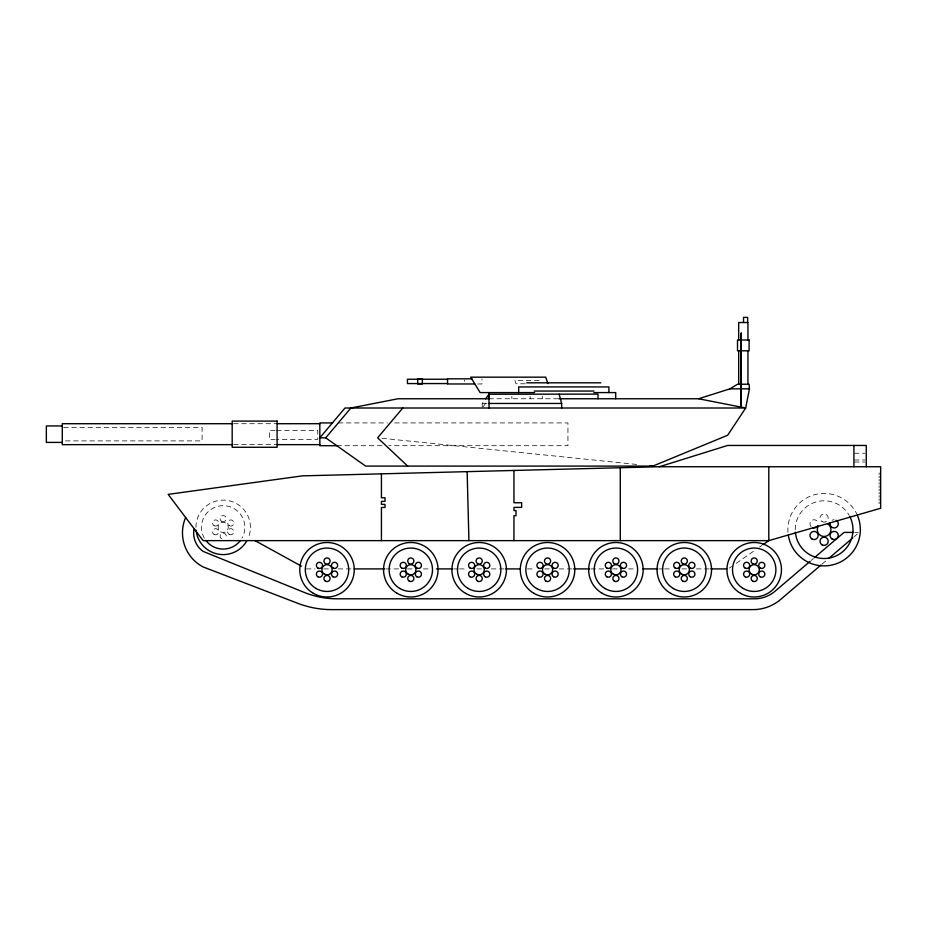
<?xml version="1.0" encoding="UTF-8"?>
<svg xmlns="http://www.w3.org/2000/svg" width="927" height="927" viewBox="0 0 927 927"><rect width="100%" height="100%" fill="white"/><g stroke="black" fill="none" stroke-linecap="round" stroke-linejoin="round"><path stroke-width="0.7" stroke-dasharray="4.63 3.48" d="M482.237 406.872L482.237 403.465L483.929 401.159M483.083 406.849L487.312 401.067M811.171 560.441L813.361 558.575M822.087 564.091L827.556 559.433M853.79 537.069L859.248 532.411L855.111 532.411M729.34 568.1L731.658 566.49M736.305 563.257L754.868 550.337M759.514 547.104L761.832 545.482M539.016 380.36L514.856 380.36L515.991 383.778L526.687 383.778M477.683 383.975L481.982 383.975L481.982 378.923M488.772 398.761L559.166 398.761M482.237 403.465L488.008 403.465M338.297 422.921L387.405 422.921M394.624 422.921L567.938 422.921L567.938 445.702L388.819 445.702M233.581 423.709L275.69 423.709M63.662 427.463L202.109 427.463L202.109 440.893L63.662 440.893M275.134 430.348L269.456 430.348L269.456 439.398L275.134 439.398M276.559 430.348L317.776 430.348L317.776 439.398L276.559 439.398M233.581 444.647L275.69 444.647M336.825 445.702L383.048 445.702M854.427 453.233L864.937 453.233M854.427 459.977L864.937 459.977M854.427 461.994L864.937 461.994M306.443 568.911L315.11 568.911M323.766 568.911L329.548 568.911M338.216 568.911L352.654 568.911M385.875 568.911L398.877 568.911M407.544 568.911L413.315 568.911M423.43 568.911L430.649 568.911M453.755 568.911L458.089 568.911M459.537 568.911L466.756 568.911M476.872 568.911L482.643 568.911M491.31 568.911L504.311 568.911M527.417 568.911L534.647 568.911M544.752 568.911L550.534 568.911M559.19 568.911L572.191 568.911M590.974 568.911L603.964 568.911M612.631 568.911L618.413 568.911M628.518 568.911L635.748 568.911M658.854 568.911L663.187 568.911M664.636 568.911L671.855 568.911M681.959 568.911L687.741 568.911M696.409 568.911L709.398 568.911M381.924 438.262L638.518 464.624M879.109 472.967L879.109 474.578M879.109 476.2L879.109 477.811M879.109 479.421L879.109 481.032M879.109 482.654L879.109 484.265M879.109 485.875L879.109 487.486M879.109 489.108L879.109 490.719M879.109 492.33L879.109 493.94M879.109 495.563L879.109 497.173M879.109 498.784L879.109 500.395M879.109 502.017L879.109 503.628M542.237 396.292L542.237 398.761M530.151 396.443L530.151 398.761M511.866 396.292L511.866 398.761M464.508 379.943L464.508 381.403M787.985 532.353A36.234 36.234 0 0 1 856.757 513.929M795.262 529.653A28.853 28.853 0 0 1 849.109 515.227M832.133 520.29A4.102 4.102 0 0 1 834.184 519.746M811.148 526.745A4.102 4.102 0 0 1 812.481 520.059A4.102 4.102 0 0 1 818.159 523.848M195.933 527.37A27.242 27.242 0 0 1 228.842 500.719A27.242 27.242 0 0 1 248.065 538.448M204.38 538.216A21.692 21.692 0 0 1 223.175 505.667A21.692 21.692 0 0 1 241.959 538.216M221.634 538.784A3.082 3.082 0 0 1 220.811 534.126A3.082 3.082 0 0 1 225.539 534.126A3.082 3.082 0 0 1 224.716 538.784M822.064 521.588A4.102 4.102 0 0 0 828.217 518.031A4.102 4.102 0 0 0 822.064 514.485A4.102 4.102 0 0 0 822.064 521.588M229.201 534.404A3.082 3.082 0 0 0 233.824 531.739A3.082 3.082 0 0 0 229.201 529.062A3.082 3.082 0 0 0 229.201 534.404M229.201 525.667A3.082 3.082 0 0 0 233.824 523.002A3.082 3.082 0 0 0 229.201 520.325A3.082 3.082 0 0 0 229.201 525.667M221.634 521.298A3.082 3.082 0 0 0 226.258 518.633A3.082 3.082 0 0 0 221.634 515.957A3.082 3.082 0 0 0 221.634 521.298M214.067 525.667A3.082 3.082 0 0 0 218.691 523.002A3.082 3.082 0 0 0 214.067 520.325A3.082 3.082 0 0 0 214.067 525.667M214.067 534.404A3.082 3.082 0 0 0 218.691 531.739A3.082 3.082 0 0 0 214.067 529.062A3.082 3.082 0 0 0 214.067 534.404M220.603 531.82A5.145 5.145 0 0 0 228.32 527.37A5.145 5.145 0 0 0 220.603 522.921A5.145 5.145 0 0 0 220.603 531.82"/><path stroke-width="1.39" d="M698.61 398.761L729.955 388.842L737.556 384.218L749.062 384.218L749.456 388.842L745.69 408.007L727.66 435.25L652.851 466.096L365.62 466.096L325.701 437.822L319.815 437.822L344.995 408.007L745.69 408.007L698.61 398.761L559.062 398.761M485.621 398.842L489.004 394.218L598.008 394.126L598.008 398.761M325.701 437.822L350.893 408.007L397.973 398.761L489.004 398.761M402.805 408.007L377.625 437.822L407.671 466.096M810.082 561.38L774.995 591.275A31.518 31.518 0 0 1 755.123 598.796L336.883 598.796A86.744 86.744 0 0 1 304.96 592.712L203.117 551.403A22.538 22.538 0 0 1 194.091 528.691M814.462 557.637L844.057 532.411L853.732 532.411M820.998 565.03L780.557 599.502A42.329 42.329 0 0 1 753.106 609.618L331.715 609.618A94.531 94.531 0 0 1 297.81 603.326L203.117 566.942A38.563 38.563 0 0 1 185.632 517.509M828.645 558.506L852.701 538.008M762.991 544.682L768.796 540.638L880.65 508.251L880.65 466.733L659.364 466.733L302.387 475.864L168.158 494.369L203.117 540.638L768.796 540.638L768.796 466.733M659.364 466.733L727.66 445.447L866.258 445.447L866.258 466.733M471.936 378.83L447.544 378.83L447.544 383.975L474.809 383.975M447.544 379.236L407.44 379.236L407.44 383.569L447.544 383.569M526.779 382.816L600.8 382.816M729.955 388.842L749.456 388.842M534.265 391.043L593.894 391.043M534.566 392.584L480.14 392.584L470.673 377.162L545.713 377.162L547.857 383.593M593.79 392.584L615.713 392.584L615.713 398.761M489.004 403.465L561.658 403.465L561.658 408.007M332.619 422.921L319.838 422.921L319.838 445.702L336.825 445.702M232.179 423.709L62.283 423.709L62.283 444.647L232.179 444.647M277.092 423.709L319.838 423.709M62.283 425.945L46.35 425.945L46.35 442.411L62.283 442.411M277.092 444.647L319.838 444.647M354.102 568.911L384.438 568.911M436.432 568.911L452.318 568.911M505.76 568.911L520.198 568.911M573.639 568.911L589.526 568.911M642.967 568.911L657.405 568.911M710.847 568.911L726.733 568.911M649.989 465.806L652.851 466.096M255.029 540.638L301.426 566.154M559.166 394.218L561.658 403.465M467.15 471.646L468.923 540.638M853.918 445.447L853.918 466.733M747.938 340L747.938 322.526L738.68 322.526L738.68 340M747.938 350.8L747.938 384.218M747.637 322.526L747.637 317.382L743.524 317.382L743.524 322.526M738.68 350.8L738.68 384.218M620.279 467.729L620.279 540.638M608.9 392.584L608.9 386.93L518.68 386.93L518.68 392.584M513.952 470.452L513.952 502.747L521.658 502.747L521.658 507.382L513.952 507.382L513.952 510.557L516.003 510.557L516.003 515.702L513.952 515.702L513.952 540.638M489.004 394.218L489.004 408.007M488.772 392.584L488.772 398.761M381.426 473.848L381.426 497.753L385.018 497.753L385.018 501.356L381.426 501.356L381.426 504.381L385.018 504.381L385.018 507.463L381.426 507.463L381.426 540.638M857.324 515.157A36.234 36.234 0 0 1 834.149 564.473A36.234 36.234 0 0 1 788.286 535.064M246.767 540.986A27.242 27.242 0 0 1 196.084 530.209M849.711 516.327A28.853 28.853 0 0 1 832.191 557.359A28.853 28.853 0 0 1 795.366 532.168M836.235 520.29A4.102 4.102 0 0 1 837.904 525.574A4.102 4.102 0 0 1 832.782 527.695A4.102 4.102 0 0 1 830.221 522.782M817.602 525.899A4.102 4.102 0 0 1 812.991 527.811M827.533 523.732A6.837 6.837 0 0 1 830.036 533.071A6.837 6.837 0 0 1 820.696 535.574A6.837 6.837 0 0 1 818.193 526.235M240.383 540.58A21.692 21.692 0 0 1 205.956 540.58M741.194 333.083L740.812 407.115L741.218 333.083M749.097 340L737.51 340L737.51 350.8L749.097 350.8L749.097 340M422.353 378.83L417.729 378.83L417.729 383.975L422.353 383.975L422.353 378.83M277.092 421.09L232.179 421.09L232.179 447.266L277.092 447.266L277.092 421.09M670.673 593.35A27.242 27.242 0 0 0 711.542 569.757A27.242 27.242 0 0 0 670.673 546.154A27.242 27.242 0 0 0 670.673 593.35M533.929 593.35A27.242 27.242 0 0 0 574.798 569.757A27.242 27.242 0 0 0 533.929 546.154A27.242 27.242 0 0 0 533.929 593.35M740.58 593.35A27.242 27.242 0 0 0 781.449 569.757A27.242 27.242 0 0 0 740.58 546.154A27.242 27.242 0 0 0 740.58 593.35M602.295 593.35A27.242 27.242 0 0 0 643.164 569.757A27.242 27.242 0 0 0 602.295 546.154A27.242 27.242 0 0 0 602.295 593.35M465.551 593.35A27.242 27.242 0 0 0 506.42 569.757A27.242 27.242 0 0 0 465.551 546.154A27.242 27.242 0 0 0 465.551 593.35M397.185 593.35A27.242 27.242 0 0 0 438.054 569.757A27.242 27.242 0 0 0 397.185 546.154A27.242 27.242 0 0 0 397.185 593.35M313.396 593.35A27.242 27.242 0 0 0 354.265 569.757A27.242 27.242 0 0 0 313.396 546.154A27.242 27.242 0 0 0 313.396 593.35M822.064 544.833A4.102 4.102 0 0 0 828.217 541.275A4.102 4.102 0 0 0 822.064 537.73A4.102 4.102 0 0 0 822.064 544.833M832.133 539.016A4.102 4.102 0 0 0 838.286 535.47A4.102 4.102 0 0 0 832.133 531.913A4.102 4.102 0 0 0 832.133 539.016M811.994 539.016A4.102 4.102 0 0 0 818.159 535.47A4.102 4.102 0 0 0 811.994 531.913A4.102 4.102 0 0 0 811.994 539.016M673.442 588.541A21.692 21.692 0 0 0 705.992 569.757A21.692 21.692 0 0 0 673.442 550.962A21.692 21.692 0 0 0 673.442 588.541M682.747 581.159A3.082 3.082 0 0 0 687.37 578.494A3.082 3.082 0 0 0 682.747 575.818A3.082 3.082 0 0 0 682.747 581.159M690.314 576.791A3.082 3.082 0 0 0 694.949 574.126A3.082 3.082 0 0 0 690.314 571.449A3.082 3.082 0 0 0 690.314 576.791M690.314 568.054A3.082 3.082 0 0 0 694.949 565.389A3.082 3.082 0 0 0 690.314 562.712A3.082 3.082 0 0 0 690.314 568.054M682.747 563.686A3.082 3.082 0 0 0 687.37 561.009A3.082 3.082 0 0 0 682.747 558.344A3.082 3.082 0 0 0 682.747 563.686M675.18 568.054A3.082 3.082 0 0 0 679.804 565.389A3.082 3.082 0 0 0 675.18 562.712A3.082 3.082 0 0 0 675.18 568.054M675.18 576.791A3.082 3.082 0 0 0 679.804 574.126A3.082 3.082 0 0 0 675.18 571.449A3.082 3.082 0 0 0 675.18 576.791M681.716 574.207A5.145 5.145 0 0 0 689.433 569.757A5.145 5.145 0 0 0 681.716 565.296A5.145 5.145 0 0 0 681.716 574.207M536.698 588.541A21.692 21.692 0 0 0 569.248 569.757A21.692 21.692 0 0 0 536.698 550.962A21.692 21.692 0 0 0 536.698 588.541M546.003 581.159A3.082 3.082 0 0 0 550.638 578.494A3.082 3.082 0 0 0 546.003 575.818A3.082 3.082 0 0 0 546.003 581.159M553.581 576.791A3.082 3.082 0 0 0 558.205 574.126A3.082 3.082 0 0 0 553.581 571.449A3.082 3.082 0 0 0 553.581 576.791M553.581 568.054A3.082 3.082 0 0 0 558.205 565.389A3.082 3.082 0 0 0 553.581 562.712A3.082 3.082 0 0 0 553.581 568.054M546.003 563.686A3.082 3.082 0 0 0 550.638 561.009A3.082 3.082 0 0 0 546.003 558.344A3.082 3.082 0 0 0 546.003 563.686M538.436 568.054A3.082 3.082 0 0 0 543.071 565.389A3.082 3.082 0 0 0 538.436 562.712A3.082 3.082 0 0 0 538.436 568.054M538.436 576.791A3.082 3.082 0 0 0 543.071 574.126A3.082 3.082 0 0 0 538.436 571.449A3.082 3.082 0 0 0 538.436 576.791M544.983 574.207A5.145 5.145 0 0 0 552.689 569.757A5.145 5.145 0 0 0 544.983 565.296A5.145 5.145 0 0 0 544.983 574.207M743.361 588.541A21.692 21.692 0 0 0 775.899 569.757A21.692 21.692 0 0 0 743.361 550.962A21.692 21.692 0 0 0 743.361 588.541M752.666 581.159A3.082 3.082 0 0 0 757.289 578.494A3.082 3.082 0 0 0 752.666 575.818A3.082 3.082 0 0 0 752.666 581.159M760.233 576.791A3.082 3.082 0 0 0 764.856 574.126A3.082 3.082 0 0 0 760.233 571.449A3.082 3.082 0 0 0 760.233 576.791M760.233 568.054A3.082 3.082 0 0 0 764.856 565.389A3.082 3.082 0 0 0 760.233 562.712A3.082 3.082 0 0 0 760.233 568.054M752.666 563.686A3.082 3.082 0 0 0 757.289 561.009A3.082 3.082 0 0 0 752.666 558.344A3.082 3.082 0 0 0 752.666 563.686M745.088 568.054A3.082 3.082 0 0 0 749.723 565.389A3.082 3.082 0 0 0 745.088 562.712A3.082 3.082 0 0 0 745.088 568.054M745.088 576.791A3.082 3.082 0 0 0 749.723 574.126A3.082 3.082 0 0 0 745.088 571.449A3.082 3.082 0 0 0 745.088 576.791M751.635 574.207A5.145 5.145 0 0 0 759.34 569.757A5.145 5.145 0 0 0 751.635 565.296A5.145 5.145 0 0 0 751.635 574.207M605.076 588.541A21.692 21.692 0 0 0 637.614 569.757A21.692 21.692 0 0 0 605.076 550.962A21.692 21.692 0 0 0 605.076 588.541M614.381 581.159A3.082 3.082 0 0 0 619.004 578.494A3.082 3.082 0 0 0 614.381 575.818A3.082 3.082 0 0 0 614.381 581.159M621.947 576.791A3.082 3.082 0 0 0 626.571 574.126A3.082 3.082 0 0 0 621.947 571.449A3.082 3.082 0 0 0 621.947 576.791M621.947 568.054A3.082 3.082 0 0 0 626.571 565.389A3.082 3.082 0 0 0 621.947 562.712A3.082 3.082 0 0 0 621.947 568.054M614.381 563.686A3.082 3.082 0 0 0 619.004 561.009A3.082 3.082 0 0 0 614.381 558.344A3.082 3.082 0 0 0 614.381 563.686M606.814 568.054A3.082 3.082 0 0 0 611.438 565.389A3.082 3.082 0 0 0 606.814 562.712A3.082 3.082 0 0 0 606.814 568.054M606.814 576.791A3.082 3.082 0 0 0 611.438 574.126A3.082 3.082 0 0 0 606.814 571.449A3.082 3.082 0 0 0 606.814 576.791M613.35 574.207A5.145 5.145 0 0 0 621.055 569.757A5.145 5.145 0 0 0 613.35 565.296A5.145 5.145 0 0 0 613.35 574.207M468.332 588.541A21.692 21.692 0 0 0 500.87 569.757A21.692 21.692 0 0 0 468.332 550.962A21.692 21.692 0 0 0 468.332 588.541M477.637 581.159A3.082 3.082 0 0 0 482.26 578.494A3.082 3.082 0 0 0 477.637 575.818A3.082 3.082 0 0 0 477.637 581.159M485.203 576.791A3.082 3.082 0 0 0 489.827 574.126A3.082 3.082 0 0 0 485.203 571.449A3.082 3.082 0 0 0 485.203 576.791M485.203 568.054A3.082 3.082 0 0 0 489.827 565.389A3.082 3.082 0 0 0 485.203 562.712A3.082 3.082 0 0 0 485.203 568.054M477.637 563.686A3.082 3.082 0 0 0 482.26 561.009A3.082 3.082 0 0 0 477.637 558.344A3.082 3.082 0 0 0 477.637 563.686M470.07 568.054A3.082 3.082 0 0 0 474.694 565.389A3.082 3.082 0 0 0 470.07 562.712A3.082 3.082 0 0 0 470.07 568.054M470.07 576.791A3.082 3.082 0 0 0 474.694 574.126A3.082 3.082 0 0 0 470.07 571.449A3.082 3.082 0 0 0 470.07 576.791M476.605 574.207A5.145 5.145 0 0 0 484.323 569.757A5.145 5.145 0 0 0 476.605 565.296A5.145 5.145 0 0 0 476.605 574.207M399.966 588.541A21.692 21.692 0 0 0 432.503 569.757A21.692 21.692 0 0 0 399.966 550.962A21.692 21.692 0 0 0 399.966 588.541M409.27 581.159A3.082 3.082 0 0 0 413.894 578.494A3.082 3.082 0 0 0 409.27 575.818A3.082 3.082 0 0 0 409.27 581.159M416.837 576.791A3.082 3.082 0 0 0 421.461 574.126A3.082 3.082 0 0 0 416.837 571.449A3.082 3.082 0 0 0 416.837 576.791M416.837 568.054A3.082 3.082 0 0 0 421.461 565.389A3.082 3.082 0 0 0 416.837 562.712A3.082 3.082 0 0 0 416.837 568.054M409.27 563.686A3.082 3.082 0 0 0 413.894 561.009A3.082 3.082 0 0 0 409.27 558.344A3.082 3.082 0 0 0 409.27 563.686M401.692 568.054A3.082 3.082 0 0 0 406.327 565.389A3.082 3.082 0 0 0 401.692 562.712A3.082 3.082 0 0 0 401.692 568.054M401.692 576.791A3.082 3.082 0 0 0 406.327 574.126A3.082 3.082 0 0 0 401.692 571.449A3.082 3.082 0 0 0 401.692 576.791M408.239 574.207A5.145 5.145 0 0 0 415.945 569.757A5.145 5.145 0 0 0 408.239 565.296A5.145 5.145 0 0 0 408.239 574.207M316.165 588.541A21.692 21.692 0 0 0 348.714 569.757A21.692 21.692 0 0 0 316.165 550.962A21.692 21.692 0 0 0 316.165 588.541M325.47 581.159A3.082 3.082 0 0 0 330.105 578.494A3.082 3.082 0 0 0 325.47 575.818A3.082 3.082 0 0 0 325.47 581.159M333.036 576.791A3.082 3.082 0 0 0 337.671 574.126A3.082 3.082 0 0 0 333.036 571.449A3.082 3.082 0 0 0 333.036 576.791M333.036 568.054A3.082 3.082 0 0 0 337.671 565.389A3.082 3.082 0 0 0 333.036 562.712A3.082 3.082 0 0 0 333.036 568.054M325.47 563.686A3.082 3.082 0 0 0 330.105 561.009A3.082 3.082 0 0 0 325.47 558.344A3.082 3.082 0 0 0 325.47 563.686M317.903 568.054A3.082 3.082 0 0 0 322.526 565.389A3.082 3.082 0 0 0 317.903 562.712A3.082 3.082 0 0 0 317.903 568.054M317.903 576.791A3.082 3.082 0 0 0 322.526 574.126A3.082 3.082 0 0 0 317.903 571.449A3.082 3.082 0 0 0 317.903 576.791M324.45 574.207A5.145 5.145 0 0 0 332.156 569.757A5.145 5.145 0 0 0 324.45 565.296A5.145 5.145 0 0 0 324.45 574.207"/></g></svg>
